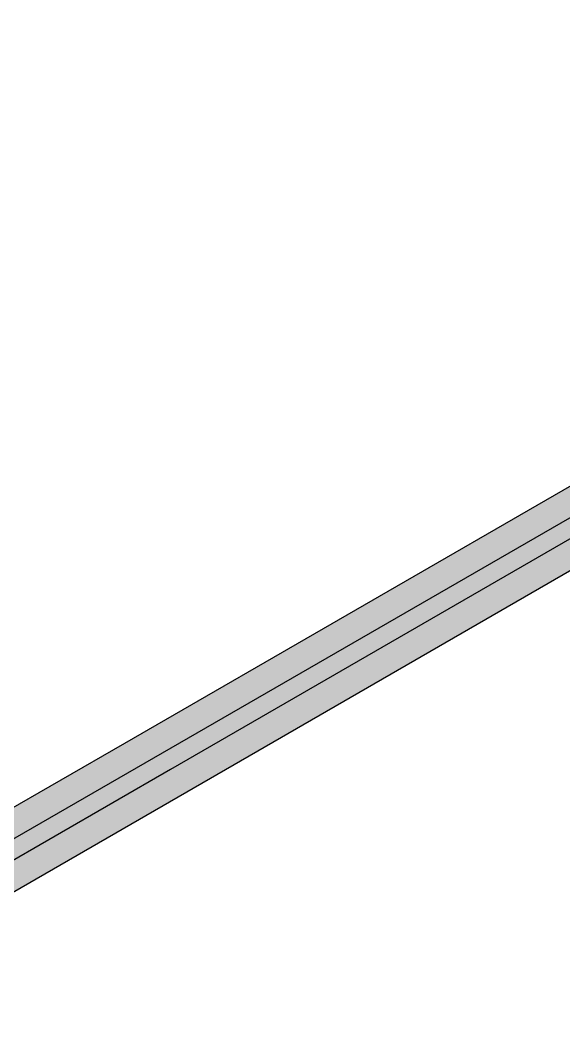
# Model space of a CAD drawing. Extents: x 0 to 1682, y 0 to 1188.
# Drawn here: x 1173.1 to 1341.6, y 533.3 to 843.6 of the extents above; entities that cross this region are included whole.
import ezdxf

# ---------------------------------------------------------------- set-up
doc = ezdxf.new("R2010")
doc.units = 0
doc.layers.add('SOMBRA', color=8, linetype='CONTINUOUS')
doc.layers.add('VISIBLE', color=7, linetype='CONTINUOUS')

msp = doc.modelspace()

# ---------------------------------------------------------------- linework, layer by layer
at = {"layer": 'SOMBRA', "color": 253}
for points in [[(1205.5474, 619.645), (1593.4996, 843.6292), (1593.4996, 833.8313)], [(1085.7969, 541.4439), (1169.0434, 595.8066), (1593.4996, 833.8313)], [(1085.7969, 541.4439), (1593.4996, 833.8313), (1095.5064, 546.3148)], [(1205.5474, 619.645), (1593.4996, 833.8313), (1169.0434, 595.8066)], [(1125.5717, 573.471), (1205.5474, 619.645), (1169.0434, 595.8066)]]:
    msp.add_solid(points, dxfattribs=at)
at = {"layer": 'SOMBRA', "color": 254}
for points in [[(1214.8286, 614.2865), (1593.4996, 843.6292), (1205.5474, 619.645)], [(1219.6896, 611.48), (1593.4996, 843.6292), (1214.8286, 614.2865)], [(1219.6896, 611.48), (1607.6417, 835.4643), (1593.4996, 843.6292)], [(1136.7662, 567.0079), (1205.5474, 619.645), (1125.5717, 573.471)], [(1136.7662, 567.0079), (1214.8286, 614.2865), (1205.5474, 619.645)], [(1139.7139, 565.306), (1214.8286, 614.2865), (1136.7662, 567.0079)], [(1139.7139, 565.306), (1219.6896, 611.48), (1214.8286, 614.2865)]]:
    msp.add_solid(points, dxfattribs=at)
at = {"layer": 'SOMBRA', "color": 252}
for points in [[(1099.939, 533.2789), (1607.6417, 825.6663), (1607.6417, 835.4643)], [(1099.939, 533.2789), (1607.6417, 835.4643), (1110.9039, 540.4393)], [(1110.9039, 540.4393), (1607.6417, 835.4643), (1219.6896, 611.48)], [(1097.7348, 545.0282), (1095.5064, 546.3148), (1593.4996, 833.8313)], [(1097.7348, 545.0282), (1593.4996, 833.8313), (1607.6417, 825.6663)], [(1109.6485, 538.1498), (1097.7348, 545.0282), (1607.6417, 825.6663)], [(1099.939, 533.2789), (1109.6485, 538.1498), (1607.6417, 825.6663)], [(1103.3204, 535.9353), (1219.6896, 611.48), (1139.7139, 565.306)], [(1103.3204, 535.9353), (1110.9039, 540.4393), (1219.6896, 611.48)]]:
    msp.add_solid(points, dxfattribs=at)
at = {"layer": 'VISIBLE'}
for p, q in [((1205.5474, 619.645), (1593.4996, 843.6292)), ((1607.6417, 835.4643), (1219.6896, 611.48)), ((1593.4996, 833.8313), (1095.5064, 546.3148)), ((1109.6485, 538.1498), (1607.6417, 825.6663)), ((1125.5717, 573.471), (1205.5474, 619.645)), ((1219.6896, 611.48), (1139.7139, 565.306))]:
    msp.add_line(p, q, dxfattribs=at)

doc.saveas('drawing.dxf')
